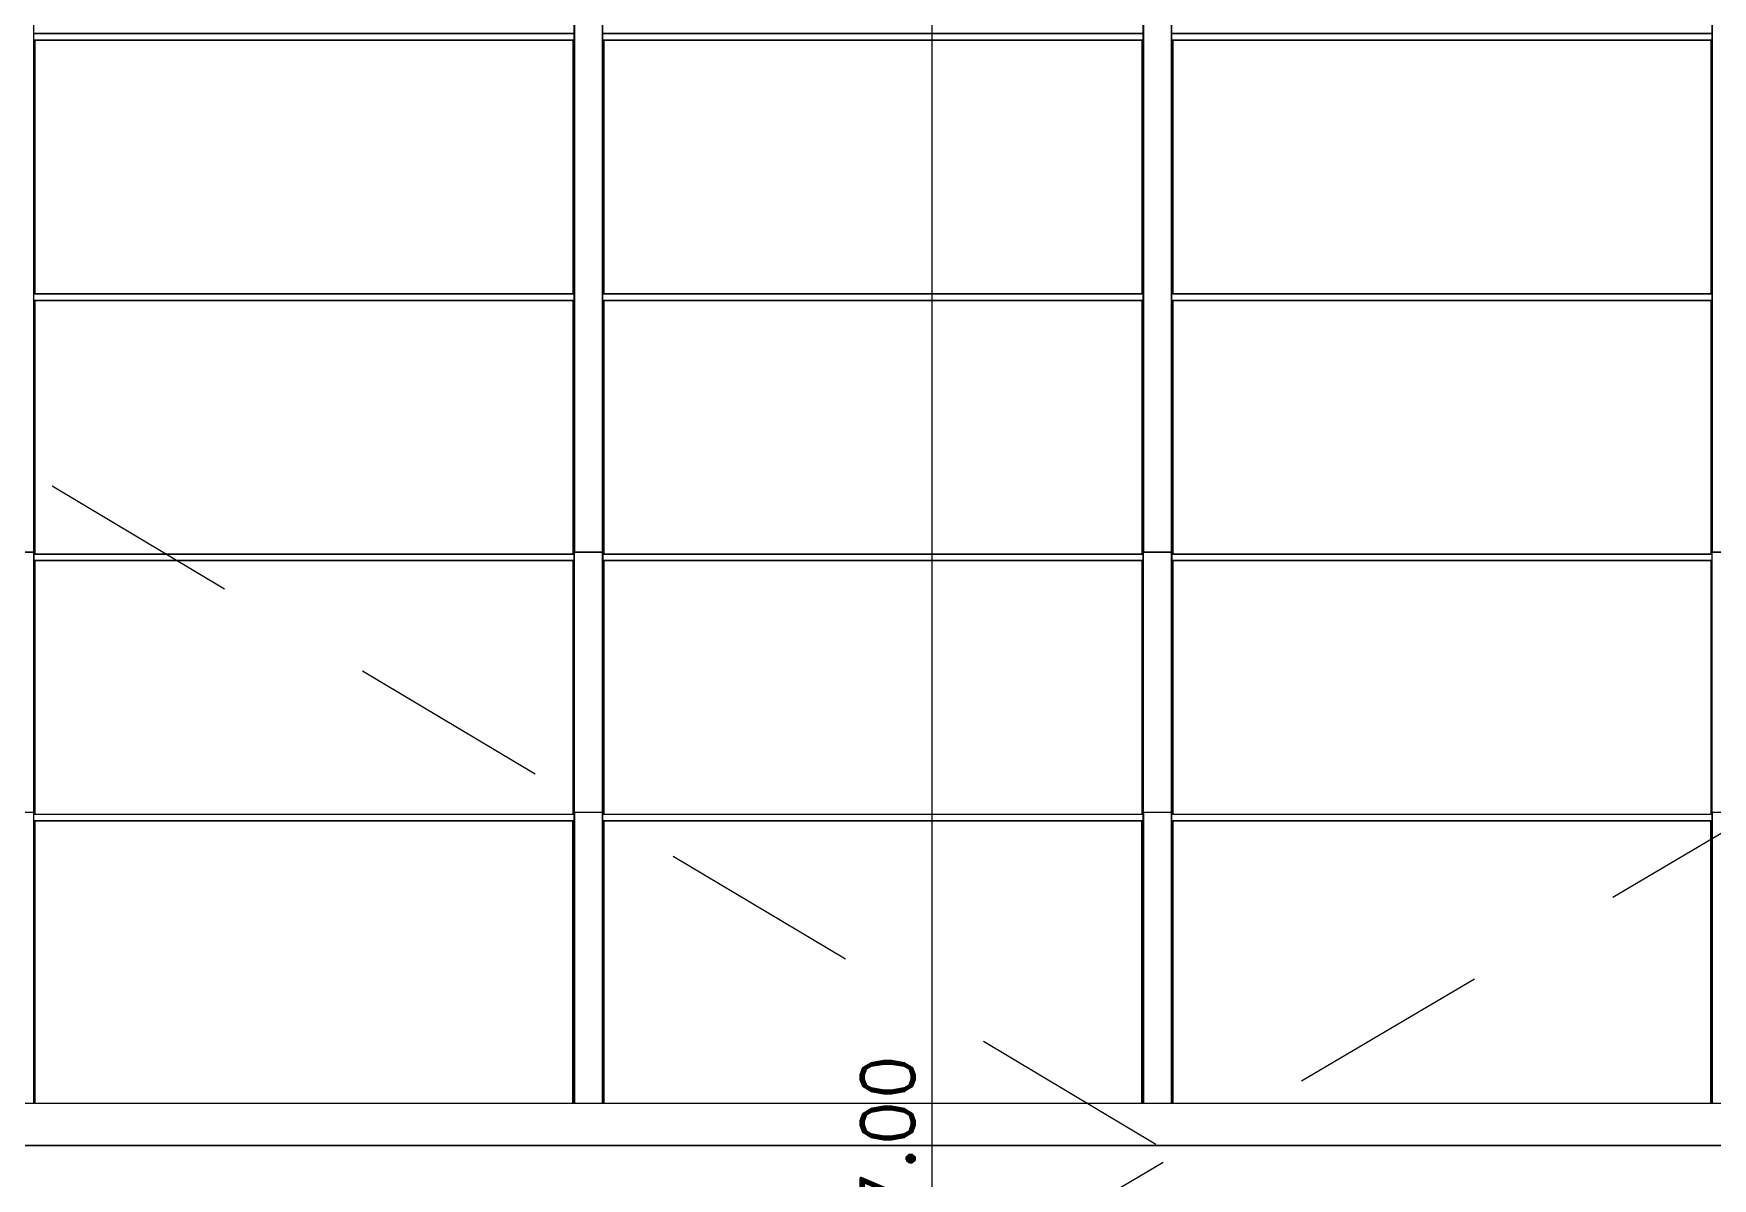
# Model space of a CAD drawing. Header units: metres. Extents: x -227.9 to -140, y 37.9 to 92.1.
# Drawn here: x -197.77 to -191.5, y 67.94 to 72.21 of the extents above; entities that cross this region are included whole.
import ezdxf

# ---------------------------------------------------------------- set-up
doc = ezdxf.new("R2010")
doc.units = ezdxf.units.M
doc.linetypes.add('JIS_02_0.7', pattern=[1.35, 0.75, -0.6])
for name, color, linetype, lineweight in [('A-ANNO-DIMS', 7, 'Continuous', 9), ('A-ANNO-DIMS-100', 7, 'Continuous', 9), ('A-GENM', 7, 'Continuous', 5), ('S-BEAM', 7, 'Continuous', 5)]:
    doc.layers.add(name, color=color, linetype=linetype, lineweight=lineweight)
doc.layers.add('A-DETL', color=94, linetype='Continuous', lineweight=5, true_color=0x00a600)
doc.layers.add('G-IMPT', color=8, linetype='Continuous', lineweight=5, true_color=0x808080)
doc.styles.add('RomanD_B', font='', dxfattribs={"height": 0.2})
doc.styles.get('RomanD_B').set_extended_font_data('RomanD', bold=True)
doc.dimstyles.new('LAG-Romans_0_2', dxfattribs={"dimscale": 0.3048, "dimtxt": 0.200715, "dimasz": 0.492126, "dimexe": 0.787402, "dimexo": 0.0625, "dimgap": 0, "dimtad": 1, "dimrnd": 0.01, "dimzin": 0, "dimdsep": 46, "dimtxsty": 'RomanD_B', "dimblk1": 'OBLIQUE', "dimblk2": 'OBLIQUE', "dimsah": 1, "dimcen": 0.09, "dimdle": 0.656168, "dimazin": 0, "dimtfac": 1, "dimtdec": 4, "dimtix": 1, "dimtmove": 0, "dimatfit": 3, "dimfxl": 0.787402, "dimfxlon": 1, "dimtvp": 1, "dimtolj": 1, "dimtzin": 0, "dimarcsym": 2})

# ---------------------------------------------------------------- blocks, each defined once
blk = doc.blocks.new('LAG-B1020-CADRE STRUCTURELLE-PATIO - MUC-PATIO_skp_97-11715570-MUC-LAG-PRO-PLA-ARC-TZN-N02-AG02Ec-Cote')
at = {"layer": 'G-IMPT', "color": 7}
for p, q in [((-24.7873, 0.3398), (-0.3673, 0.3398)), ((-24.7873, 0.3398), (-0.3673, 0.3398)), ((-0.3673, 0.1821), (-24.7873, 0.1821)), ((-24.7873, 0.1821), (-0.3673, 0.1821))]:
    blk.add_line(p, q, dxfattribs=at)
blk = doc.blocks.new('LAG-B1020-CADRE STRUCTURELLE-PATIO - MUC-PATIO_skp_78-11715551-MUC-LAG-PRO-PLA-ARC-TZN-N02-AG02Ec-Cote')
at = {"layer": 'G-IMPT', "color": 7}
for p, q in [((8.276, 4.0055), (8.276, 3.0577)), ((8.276, 4.0055), (10.2871, 4.0055)), ((8.276, 4.0055), (10.2871, 4.0055)), ((8.276, 3.0577), (8.276, 4.0055)), ((10.2871, 3.0577), (10.2871, 4.0055)), ((10.2871, 3.0577), (10.2871, 4.0055)), ((10.401, 4.0055), (10.401, 3.0577)), ((10.401, 4.0055), (12.4121, 4.0055)), ((10.401, 4.0055), (12.4121, 4.0055)), ((10.401, 3.0577), (10.401, 4.0055)), ((12.4121, 3.0577), (12.4121, 4.0055)), ((12.4121, 3.0577), (12.4121, 4.0055)), ((12.526, 4.0055), (12.526, 3.0577)), ((12.526, 4.0055), (14.5371, 4.0055)), ((12.526, 4.0055), (14.5371, 4.0055)), ((12.526, 3.0577), (12.526, 4.0055)), ((14.5371, 3.0577), (14.5371, 4.0055)), ((14.5371, 3.0577), (14.5371, 4.0055)), ((8.276, 3.0333), (8.276, 2.0861)), ((8.276, 3.0333), (10.2871, 3.0333)), ((8.276, 3.0333), (10.2871, 3.0333)), ((8.276, 2.0861), (8.276, 3.0333)), ((10.2871, 2.0861), (10.2871, 3.0333)), ((10.2871, 2.0861), (10.2871, 3.0333)), ((10.401, 3.0333), (10.401, 2.0861)), ((10.401, 3.0333), (12.4121, 3.0333)), ((10.401, 3.0333), (12.4121, 3.0333)), ((10.401, 2.0861), (10.401, 3.0333)), ((12.4121, 2.0861), (12.4121, 3.0333)), ((12.4121, 2.0861), (12.4121, 3.0333)), ((12.526, 3.0333), (12.526, 2.0861)), ((12.526, 3.0333), (14.5371, 3.0333)), ((12.526, 3.0333), (14.5371, 3.0333)), ((12.526, 2.0861), (12.526, 3.0333)), ((14.5371, 2.0861), (14.5371, 3.0333)), ((14.5371, 2.0861), (14.5371, 3.0333)), ((8.276, 2.0617), (8.276, 1.1145)), ((8.276, 2.0617), (10.2871, 2.0617)), ((8.276, 2.0617), (10.2871, 2.0617)), ((8.276, 1.1145), (8.276, 2.0617)), ((10.2871, 1.1145), (10.2871, 2.0617)), ((10.2871, 1.1145), (10.2871, 2.0617)), ((10.401, 2.0617), (10.401, 1.1145)), ((10.401, 2.0617), (12.4121, 2.0617)), ((10.401, 2.0617), (12.4121, 2.0617)), ((10.401, 1.1145), (10.401, 2.0617)), ((12.4121, 1.1145), (12.4121, 2.0617)), ((12.4121, 1.1145), (12.4121, 2.0617)), ((12.526, 2.0617), (12.526, 1.1145)), ((12.526, 2.0617), (14.5371, 2.0617)), ((12.526, 2.0617), (14.5371, 2.0617)), ((12.526, 1.1145), (12.526, 2.0617)), ((14.5371, 1.1145), (14.5371, 2.0617)), ((14.5371, 1.1145), (14.5371, 2.0617)), ((8.276, 1.0902), (8.276, 0.0357)), ((8.276, 1.0902), (10.2871, 1.0902)), ((10.2871, 1.0902), (8.276, 1.0902)), ((8.276, 0.0357), (8.276, 1.0902)), ((10.2871, 0.0357), (10.2871, 1.0902)), ((10.2871, 0.0357), (10.2871, 1.0902)), ((10.401, 1.0902), (10.401, 0.0357)), ((10.401, 1.0902), (12.4121, 1.0902)), ((12.4121, 1.0902), (10.401, 1.0902)), ((10.401, 0.0357), (10.401, 1.0902)), ((12.4121, 0.0357), (12.4121, 1.0902)), ((12.4121, 0.0357), (12.4121, 1.0902)), ((12.526, 1.0902), (12.526, 0.0357)), ((12.526, 1.0902), (14.5371, 1.0902)), ((14.5371, 1.0902), (12.526, 1.0902)), ((12.526, 0.0357), (12.526, 1.0902)), ((14.5371, 0.0357), (14.5371, 1.0902)), ((14.5371, 0.0357), (14.5371, 1.0902))]:
    blk.add_line(p, q, dxfattribs=at)
blk = doc.blocks.new('LAG-B1020-CADRE STRUCTURELLE-PATIO - MUC-PATIO_skp_75-11715548-MUC-LAG-PRO-PLA-ARC-TZN-N02-AG02Ec-Cote')
at = {"layer": 'G-IMPT', "color": 7}
for p, q in [((10.401, 2.2157), (10.401, 5.195)), ((10.401, 5.195), (10.401, 2.2157)), ((10.506, 2.2157), (10.506, 5.195)), ((10.506, 2.2157), (10.506, 5.195)), ((12.526, 2.2157), (12.526, 5.195)), ((12.526, 5.195), (12.526, 2.2157)), ((12.631, 2.2157), (12.631, 5.195)), ((12.631, 2.2157), (12.631, 5.195)), ((14.651, 2.2157), (14.651, 5.195)), ((14.651, 5.195), (14.651, 2.2157)), ((10.401, 2.2157), (10.506, 2.2157)), ((10.401, 1.245), (10.401, 2.2157)), ((10.506, 2.2157), (10.401, 2.2157)), ((10.401, 1.245), (10.401, 2.2157)), ((10.506, 2.2157), (10.506, 1.245)), ((10.506, 1.245), (10.506, 2.2157)), ((12.526, 2.2157), (12.631, 2.2157)), ((12.526, 1.245), (12.526, 2.2157)), ((12.631, 2.2157), (12.526, 2.2157)), ((12.526, 1.245), (12.526, 2.2157)), ((12.631, 2.2157), (12.631, 1.245)), ((12.631, 1.245), (12.631, 2.2157)), ((14.651, 2.2157), (14.756, 2.2157)), ((14.651, 1.245), (14.651, 2.2157)), ((14.756, 2.2157), (14.651, 2.2157)), ((14.651, 1.245), (14.651, 2.2157)), ((10.401, 1.245), (10.506, 1.245)), ((10.401, 0.1577), (10.401, 1.245)), ((10.401, 1.245), (10.401, 0.1577)), ((10.401, 1.245), (10.506, 1.245)), ((10.506, 0.1577), (10.506, 1.245)), ((10.506, 0.1577), (10.506, 1.245)), ((12.526, 1.245), (12.631, 1.245)), ((12.526, 0.1577), (12.526, 1.245)), ((12.526, 1.245), (12.526, 0.1577)), ((12.526, 1.245), (12.631, 1.245)), ((12.631, 0.1577), (12.631, 1.245)), ((12.631, 0.1577), (12.631, 1.245)), ((14.651, 1.245), (14.756, 1.245)), ((14.651, 0.1577), (14.651, 1.245)), ((14.651, 1.245), (14.651, 0.1577)), ((14.651, 1.245), (14.756, 1.245))]:
    blk.add_line(p, q, dxfattribs=at)
blk = doc.blocks.new('LAG-B1020-CADRE STRUCTURELLE-PATIO - MUC-PATIO_skp_74-11715547-MUC-LAG-PRO-PLA-ARC-TZN-N02-AG02Ec-Cote')
at = {"layer": 'G-IMPT', "color": 7}
for p, q in [((8.296, 12.1709), (8.296, 11.2231)), ((10.3071, 12.1709), (8.296, 12.1709)), ((10.3071, 12.1709), (8.296, 12.1709)), ((8.296, 11.2231), (8.296, 12.1709)), ((10.3071, 12.1709), (10.3071, 11.2231)), ((10.3071, 11.2231), (10.3071, 12.1709)), ((10.421, 12.1709), (10.421, 11.2231)), ((12.4321, 12.1709), (10.421, 12.1709)), ((10.421, 11.2231), (10.421, 12.1709)), ((12.4321, 12.1709), (10.421, 12.1709)), ((12.4321, 12.1709), (12.4321, 11.2231)), ((12.4321, 11.2231), (12.4321, 12.1709)), ((12.546, 12.1709), (12.546, 11.2231)), ((14.5571, 12.1709), (12.546, 12.1709)), ((14.5571, 12.1709), (12.546, 12.1709)), ((12.546, 11.2231), (12.546, 12.1709)), ((14.5571, 12.1709), (14.5571, 11.2231)), ((14.5571, 11.2231), (14.5571, 12.1709)), ((8.2927, 11.2231), (10.3115, 11.2231)), ((10.3115, 11.2231), (8.2927, 11.2231)), ((8.296, 11.1987), (8.296, 10.2515)), ((10.3071, 11.1987), (8.296, 11.1987)), ((10.3071, 11.1987), (8.296, 11.1987)), ((8.296, 10.2515), (8.296, 11.1987)), ((10.3071, 11.1987), (10.3071, 10.2515)), ((10.3071, 10.2515), (10.3071, 11.1987)), ((10.4177, 11.2231), (12.4365, 11.2231)), ((12.4365, 11.2231), (10.4177, 11.2231)), ((10.421, 11.1987), (10.421, 10.2515)), ((12.4321, 11.1987), (10.421, 11.1987)), ((12.4321, 11.1987), (10.421, 11.1987)), ((10.421, 10.2515), (10.421, 11.1987)), ((12.4321, 11.1987), (12.4321, 10.2515)), ((12.4321, 10.2515), (12.4321, 11.1987)), ((12.5427, 11.2231), (14.5615, 11.2231)), ((14.5615, 11.2231), (12.5427, 11.2231)), ((12.546, 11.1987), (12.546, 10.2515)), ((14.5571, 11.1987), (12.546, 11.1987)), ((14.5571, 11.1987), (12.546, 11.1987)), ((12.546, 10.2515), (12.546, 11.1987)), ((14.5571, 11.1987), (14.5571, 10.2515)), ((14.5571, 10.2515), (14.5571, 11.1987)), ((8.2927, 10.2515), (10.3115, 10.2515)), ((10.3115, 10.2515), (8.2927, 10.2515)), ((8.296, 10.2271), (8.296, 9.2799)), ((10.3071, 10.2271), (8.296, 10.2271)), ((10.3071, 10.2271), (8.296, 10.2271)), ((8.296, 9.2799), (8.296, 10.2271)), ((10.3071, 10.2271), (10.3071, 9.2799)), ((10.3071, 9.2799), (10.3071, 10.2271)), ((10.4177, 10.2515), (12.4365, 10.2515)), ((12.4365, 10.2515), (10.4177, 10.2515)), ((10.421, 10.2271), (10.421, 9.2799)), ((12.4321, 10.2271), (10.421, 10.2271)), ((12.4321, 10.2271), (10.421, 10.2271)), ((10.421, 9.2799), (10.421, 10.2271)), ((12.4321, 10.2271), (12.4321, 9.2799)), ((12.4321, 9.2799), (12.4321, 10.2271)), ((12.5427, 10.2515), (14.5615, 10.2515)), ((14.5615, 10.2515), (12.5427, 10.2515)), ((12.546, 10.2271), (12.546, 9.2799)), ((14.5571, 10.2271), (12.546, 10.2271)), ((14.5571, 10.2271), (12.546, 10.2271)), ((12.546, 9.2799), (12.546, 10.2271)), ((14.5571, 10.2271), (14.5571, 9.2799)), ((14.5571, 9.2799), (14.5571, 10.2271)), ((8.2927, 9.2799), (10.3115, 9.2799)), ((8.2927, 9.2799), (10.3115, 9.2799)), ((10.4177, 9.2799), (12.4365, 9.2799)), ((10.4177, 9.2799), (12.4365, 9.2799)), ((12.5427, 9.2799), (14.5615, 9.2799)), ((12.5427, 9.2799), (14.5615, 9.2799)), ((8.2955, 8.2011), (8.2954, 9.2555)), ((8.2955, 8.2011), (8.2954, 9.2555)), ((8.2954, 9.2555), (10.3065, 9.2555)), ((8.2954, 9.2555), (10.3065, 9.2555)), ((10.3065, 8.2011), (10.3065, 9.2555)), ((10.3065, 8.2011), (10.3065, 9.2555)), ((10.4205, 8.2011), (10.4204, 9.2555)), ((10.4205, 8.2011), (10.4204, 9.2555)), ((10.4204, 9.2555), (12.4315, 9.2555)), ((10.4204, 9.2555), (12.4315, 9.2555)), ((12.4315, 8.2011), (12.4315, 9.2555)), ((12.4315, 8.2011), (12.4315, 9.2555)), ((12.5455, 8.2011), (12.5454, 9.2555)), ((12.5455, 8.2011), (12.5454, 9.2555)), ((12.5454, 9.2555), (14.5565, 9.2555)), ((12.5454, 9.2555), (14.5565, 9.2555)), ((14.5565, 8.2011), (14.5565, 9.2555)), ((14.5565, 8.2011), (14.5565, 9.2555))]:
    blk.add_line(p, q, dxfattribs=at)
blk = doc.blocks.new('LAG-B1020-CADRE STRUCTURELLE-PATIO - MUC-PATIO_skp_2-11715475-MUC-LAG-PRO-PLA-ARC-TZN-N02-AG02Ec-Cote')
for name, p in [('LAG-B1020-CADRE STRUCTURELLE-PATIO - MUC-PATIO_skp_78-11715551-MUC-LAG-PRO-PLA-ARC-TZN-N02-AG02Ec-Cote', (0.2394, 8.352)), ('LAG-B1020-CADRE STRUCTURELLE-PATIO - MUC-PATIO_skp_74-11715547-MUC-LAG-PRO-PLA-ARC-TZN-N02-AG02Ec-Cote', (0.2194, 0.1866)), ('LAG-B1020-CADRE STRUCTURELLE-PATIO - MUC-PATIO_skp_75-11715548-MUC-LAG-PRO-PLA-ARC-TZN-N02-AG02Ec-Cote', (0.1299, 8.23)), ('LAG-B1020-CADRE STRUCTURELLE-PATIO - MUC-PATIO_skp_97-11715570-MUC-LAG-PRO-PLA-ARC-TZN-N02-AG02Ec-Cote', (25.2869, 8.0479))]:
    blk.add_blockref(name, p)
blk = doc.blocks.new('LAG-B1020-CADRE STRUCTURELLE-PATIO - LAG-LAG-B1020-CADRE STRUCTURELLE-PATIO-10510598-MUC-LAG-PRO-PLA-ARC-TZN-N02-AG02Ec-Cote')
blk.add_blockref('LAG-B1020-CADRE STRUCTURELLE-PATIO - MUC-PATIO_skp_2-11715475-MUC-LAG-PRO-PLA-ARC-TZN-N02-AG02Ec-Cote', (-12.7084, -8.23))
blk = doc.blocks.new('DIMBLOCK147-MUC-LAG-PRO-PLA-ARC-TZN-N02-AG02Ec-Cote')
at = {"layer": 'A-ANNO-DIMS-100', "transparency": 16777216}
for p, q in [((-194.4115, 59.3635), (-194.4115, 76.7635)), ((-194.6515, 76.5635), (-194.1715, 76.5635)), ((-194.4115, 76.5635), (-194.6515, 76.5635)), ((-194.6515, 59.5635), (-194.1715, 59.5635)), ((-194.4115, 59.5635), (-194.6515, 59.5635))]:
    blk.add_line(p, q, dxfattribs=at)
at = {"layer": 'A-ANNO-DIMS-100', "lineweight": 25, "transparency": 16777216}
for p, q in [((-194.4115, 76.5635), (-194.4865, 76.6385)), ((-194.4115, 76.5635), (-194.3365, 76.4885)), ((-194.4115, 59.5635), (-194.4865, 59.6385)), ((-194.4115, 59.5635), (-194.3365, 59.4885))]:
    blk.add_line(p, q, dxfattribs=at)
at = {"layer": 'A-ANNO-DIMS-100', "color": 0, "transparency": 16777216, "insert": (-194.6771, 67.6235), "char_height": 0.2, "width": 1.056069, "attachment_point": 1, "rotation": 90, "line_spacing_factor": 1.146391, "style": 'RomanD_B'}
blk.add_mtext('17.00', dxfattribs=at)
blk = doc.blocks.new('_Oblique')
at = {"color": 0, "linetype": 'ByBlock', "lineweight": -2}
blk.add_line((-0.5, -0.5), (0.5, 0.5), dxfattribs=at)
blk = doc.blocks.new('PATIO - CMS-PATIO-2083973-MUC-LAG-PRO-PLA-ARC-TZN-N02-AG02Ec-Cote')
at = {"layer": 'G-IMPT', "color": 7, "lineweight": 9}
for p, q in [((-4.1975, 2.2157), (-4.1975, 5.195)), ((-4.1975, 2.2157), (-4.1975, 5.195)), ((-2.1775, 2.2157), (-2.1775, 5.195)), ((-2.1775, 5.195), (-2.1775, 2.2157)), ((-2.0725, 2.2157), (-2.0725, 5.195)), ((-2.0725, 2.2157), (-2.0725, 5.195)), ((-0.0525, 2.2157), (-0.0525, 5.195)), ((-0.0525, 5.195), (-0.0525, 2.2157)), ((0.0525, 2.2157), (0.0525, 5.195)), ((0.0525, 2.2157), (0.0525, 5.195)), ((-4.1975, 4.1518), (-2.1786, 4.1518)), ((-2.1786, 4.1518), (-4.1975, 4.1518)), ((-2.0725, 4.1518), (-0.0536, 4.1518)), ((-0.0536, 4.1518), (-2.0725, 4.1518)), ((0.0525, 4.1518), (2.0714, 4.1518)), ((2.0714, 4.1518), (0.0525, 4.1518)), ((-4.1931, 4.1275), (-4.1931, 3.1797)), ((-4.1931, 4.1275), (-2.1819, 4.1275)), ((-4.1931, 4.1275), (-2.1819, 4.1275)), ((-4.1931, 3.1797), (-4.1931, 4.1275)), ((-4.1931, 4.1275), (-4.1931, 3.1797)), ((-2.1819, 4.1275), (-4.1931, 4.1275)), ((-2.1819, 4.1275), (-4.1931, 4.1275)), ((-4.1931, 3.1797), (-4.1931, 4.1275)), ((-2.1819, 4.1275), (-2.182, 3.1797)), ((-2.182, 3.1797), (-2.182, 4.1275)), ((-2.1819, 3.1797), (-2.1819, 4.1275)), ((-2.1819, 3.1797), (-2.1819, 4.1275)), ((-2.0681, 4.1275), (-2.0681, 3.1797)), ((-2.0681, 4.1275), (-0.0569, 4.1275)), ((-2.0681, 4.1275), (-0.0569, 4.1275)), ((-2.0681, 3.1797), (-2.0681, 4.1275)), ((-2.0681, 4.1275), (-2.0681, 3.1797)), ((-0.0569, 4.1275), (-2.0681, 4.1275)), ((-2.0681, 3.1797), (-2.0681, 4.1275)), ((-0.0569, 4.1275), (-2.0681, 4.1275)), ((-0.0569, 4.1275), (-0.057, 3.1797)), ((-0.057, 3.1797), (-0.057, 4.1275)), ((-0.0569, 3.1797), (-0.0569, 4.1275)), ((-0.0569, 3.1797), (-0.0569, 4.1275)), ((0.0569, 4.1275), (0.0569, 3.1797)), ((0.0569, 4.1275), (2.0681, 4.1275)), ((0.0569, 4.1275), (2.0681, 4.1275)), ((0.0569, 3.1797), (0.0569, 4.1275)), ((0.0569, 4.1275), (0.0569, 3.1797)), ((2.0681, 4.1275), (0.0569, 4.1275)), ((2.0681, 4.1275), (0.0569, 4.1275)), ((0.0569, 3.1797), (0.0569, 4.1275)), ((2.0681, 4.1275), (2.068, 3.1797)), ((2.068, 3.1797), (2.068, 4.1275)), ((2.0681, 3.1797), (2.0681, 4.1275)), ((2.0681, 3.1797), (2.0681, 4.1275)), ((-4.1975, 3.1797), (-2.1786, 3.1797)), ((-2.1786, 3.1797), (-4.1975, 3.1797)), ((-4.193, 3.1553), (-4.193, 2.2081)), ((-4.193, 3.1553), (-2.1819, 3.1553)), ((-4.193, 3.1553), (-2.1819, 3.1553)), ((-4.193, 2.2081), (-4.193, 3.1553)), ((-4.193, 3.1553), (-4.193, 2.2081)), ((-2.1819, 3.1553), (-4.193, 3.1553)), ((-2.1819, 3.1553), (-4.193, 3.1553)), ((-4.193, 2.2081), (-4.193, 3.1553)), ((-2.1819, 3.1553), (-2.182, 2.2081)), ((-2.182, 2.2081), (-2.1819, 3.1553)), ((-2.1819, 2.2081), (-2.1819, 3.1553)), ((-2.1819, 2.2081), (-2.1819, 3.1553)), ((-2.0725, 3.1797), (-0.0536, 3.1797)), ((-0.0536, 3.1797), (-2.0725, 3.1797)), ((-2.068, 3.1553), (-2.068, 2.2081)), ((-2.068, 3.1553), (-0.0569, 3.1553)), ((-2.068, 3.1553), (-0.0569, 3.1553)), ((-2.068, 2.2081), (-2.068, 3.1553)), ((-2.068, 3.1553), (-2.068, 2.2081)), ((-0.0569, 3.1553), (-2.068, 3.1553)), ((-0.0569, 3.1553), (-2.068, 3.1553)), ((-2.068, 2.2081), (-2.068, 3.1553)), ((-0.0569, 3.1553), (-0.057, 2.2081)), ((-0.057, 2.2081), (-0.0569, 3.1553)), ((-0.0569, 2.2081), (-0.0569, 3.1553)), ((-0.0569, 2.2081), (-0.0569, 3.1553)), ((0.0525, 3.1797), (2.0714, 3.1797)), ((2.0714, 3.1797), (0.0525, 3.1797)), ((0.057, 3.1553), (0.057, 2.2081)), ((0.057, 3.1553), (2.0681, 3.1553)), ((0.057, 3.1553), (2.0681, 3.1553)), ((0.057, 2.2081), (0.057, 3.1553)), ((0.057, 3.1553), (0.057, 2.2081)), ((2.0681, 3.1553), (0.057, 3.1553)), ((2.0681, 3.1553), (0.057, 3.1553)), ((0.057, 2.2081), (0.057, 3.1553)), ((2.0681, 3.1553), (2.068, 2.2081)), ((2.068, 2.2081), (2.0681, 3.1553)), ((2.0681, 2.2081), (2.0681, 3.1553)), ((2.0681, 2.2081), (2.0681, 3.1553)), ((-4.3025, 2.2157), (-4.1975, 2.2157)), ((-4.1975, 2.2157), (-4.3025, 2.2157)), ((-4.1975, 2.2157), (-4.1975, 1.245)), ((-4.1975, 1.245), (-4.1975, 2.2157)), ((-4.1975, 2.2081), (-2.1786, 2.2081)), ((-2.1786, 2.2081), (-4.1975, 2.2081)), ((-2.1775, 2.2157), (-2.0725, 2.2157)), ((-2.1775, 1.245), (-2.1775, 2.2157)), ((-2.0725, 2.2157), (-2.1775, 2.2157)), ((-2.1775, 1.245), (-2.1775, 2.2157)), ((-2.0725, 2.2157), (-2.0725, 1.245)), ((-2.0725, 1.245), (-2.0725, 2.2157)), ((-2.0725, 2.2081), (-0.0536, 2.2081)), ((-0.0536, 2.2081), (-2.0725, 2.2081)), ((-0.0525, 2.2157), (0.0525, 2.2157)), ((-0.0525, 1.245), (-0.0525, 2.2157)), ((0.0525, 2.2157), (-0.0525, 2.2157)), ((-0.0525, 1.245), (-0.0525, 2.2157)), ((0.0525, 2.2157), (0.0525, 1.245)), ((0.0525, 1.245), (0.0525, 2.2157)), ((0.0525, 2.2081), (2.0714, 2.2081)), ((2.0714, 2.2081), (0.0525, 2.2081)), ((-4.1931, 2.1837), (-4.1931, 1.2365)), ((-4.1931, 2.1837), (-2.1819, 2.1837)), ((-4.1931, 2.1837), (-2.1819, 2.1837)), ((-4.1931, 1.2365), (-4.1931, 2.1837)), ((-4.1931, 2.1837), (-4.1931, 1.2365)), ((-2.1819, 2.1837), (-4.1931, 2.1837)), ((-2.1819, 2.1837), (-4.1931, 2.1837)), ((-4.1931, 1.2365), (-4.1931, 2.1837)), ((-2.1819, 2.1837), (-2.182, 1.2364)), ((-2.182, 1.2364), (-2.182, 2.1837)), ((-2.1819, 1.2364), (-2.1819, 2.1837)), ((-2.1819, 1.2364), (-2.1819, 2.1837)), ((-2.0681, 2.1837), (-2.0681, 1.2365)), ((-2.0681, 2.1837), (-0.0569, 2.1837)), ((-2.0681, 2.1837), (-0.0569, 2.1837)), ((-2.0681, 1.2365), (-2.0681, 2.1837)), ((-2.0681, 2.1837), (-2.0681, 1.2365)), ((-0.0569, 2.1837), (-2.0681, 2.1837)), ((-0.0569, 2.1837), (-2.0681, 2.1837)), ((-2.0681, 1.2365), (-2.0681, 2.1837)), ((-0.0569, 2.1837), (-0.057, 1.2364)), ((-0.057, 1.2364), (-0.057, 2.1837)), ((-0.0569, 1.2364), (-0.0569, 2.1837)), ((-0.0569, 1.2364), (-0.0569, 2.1837)), ((0.0569, 2.1837), (0.0569, 1.2365)), ((0.0569, 2.1837), (2.0681, 2.1837)), ((0.0569, 2.1837), (2.0681, 2.1837)), ((0.0569, 1.2365), (0.0569, 2.1837)), ((0.0569, 2.1837), (0.0569, 1.2365)), ((2.0681, 2.1837), (0.0569, 2.1837)), ((2.0681, 2.1837), (0.0569, 2.1837)), ((0.0569, 1.2365), (0.0569, 2.1837)), ((2.0681, 2.1837), (2.068, 1.2364)), ((2.068, 1.2364), (2.068, 2.1837)), ((2.0681, 1.2364), (2.0681, 2.1837)), ((2.0681, 1.2364), (2.0681, 2.1837)), ((-4.3025, 1.245), (-4.1975, 1.245)), ((-4.3025, 1.245), (-4.1975, 1.245)), ((-4.1975, 0.1577), (-4.1975, 1.245)), ((-4.1975, 0.1577), (-4.1975, 1.245)), ((-4.1975, 1.2365), (-2.1786, 1.2365)), ((-4.1975, 1.2365), (-2.1786, 1.2365)), ((-4.1936, 0.1577), (-4.1936, 1.2121)), ((-4.1936, 0.1577), (-4.1936, 1.2121)), ((-4.1936, 1.2121), (-2.1825, 1.2121)), ((-4.1936, 1.2121), (-2.1825, 1.2121)), ((-4.1931, 1.2121), (-4.1931, 0.1577)), ((-4.1931, 1.2121), (-2.182, 1.2121)), ((-2.182, 1.2121), (-4.1931, 1.2121)), ((-4.1931, 0.1577), (-4.1931, 1.2121)), ((-2.1825, 0.1577), (-2.1825, 1.2121)), ((-2.1825, 0.1577), (-2.1825, 1.2121)), ((-2.182, 0.1577), (-2.182, 1.2121)), ((-2.182, 0.1577), (-2.182, 1.2121)), ((-2.1775, 1.245), (-2.0725, 1.245)), ((-2.1775, 0.1577), (-2.1775, 1.245)), ((-2.1775, 1.245), (-2.1775, 0.1577)), ((-2.1775, 1.245), (-2.0725, 1.245)), ((-2.0725, 0.1577), (-2.0725, 1.245)), ((-2.0725, 0.1577), (-2.0725, 1.245)), ((-2.0725, 1.2365), (-0.0536, 1.2365)), ((-2.0725, 1.2365), (-0.0536, 1.2365)), ((-2.0686, 0.1577), (-2.0686, 1.2121)), ((-2.0686, 0.1577), (-2.0686, 1.2121)), ((-2.0686, 1.2121), (-0.0575, 1.2121)), ((-2.0686, 1.2121), (-0.0575, 1.2121)), ((-2.0681, 1.2121), (-2.0681, 0.1577)), ((-2.0681, 1.2121), (-0.057, 1.2121)), ((-0.057, 1.2121), (-2.0681, 1.2121)), ((-2.0681, 0.1577), (-2.0681, 1.2121)), ((-0.0575, 0.1577), (-0.0575, 1.2121)), ((-0.0575, 0.1577), (-0.0575, 1.2121)), ((-0.057, 0.1577), (-0.057, 1.2121)), ((-0.057, 0.1577), (-0.057, 1.2121)), ((-0.0525, 1.245), (0.0525, 1.245)), ((-0.0525, 0.1577), (-0.0525, 1.245)), ((-0.0525, 1.245), (-0.0525, 0.1577)), ((-0.0525, 1.245), (0.0525, 1.245)), ((0.0525, 0.1577), (0.0525, 1.245)), ((0.0525, 0.1577), (0.0525, 1.245)), ((0.0525, 1.2365), (2.0714, 1.2365)), ((0.0525, 1.2365), (2.0714, 1.2365)), ((0.0564, 0.1577), (0.0564, 1.2121)), ((0.0564, 0.1577), (0.0564, 1.2121)), ((0.0564, 1.2121), (2.0675, 1.2121)), ((0.0564, 1.2121), (2.0675, 1.2121)), ((0.0569, 1.2121), (0.0569, 0.1577)), ((0.0569, 1.2121), (2.068, 1.2121)), ((2.068, 1.2121), (0.0569, 1.2121)), ((0.0569, 0.1577), (0.0569, 1.2121)), ((2.0675, 0.1577), (2.0675, 1.2121)), ((2.0675, 0.1577), (2.0675, 1.2121)), ((2.068, 0.1577), (2.068, 1.2121)), ((2.068, 0.1577), (2.068, 1.2121)), ((-12.21, 0.1577), (12.21, 0.1577)), ((-12.21, 0.1577), (12.21, 0.1577)), ((12.21, 0), (-12.21, 0)), ((-12.21, 0), (12.21, 0))]:
    blk.add_line(p, q, dxfattribs=at)

msp = doc.modelspace()

# ---------------------------------------------------------------- linework, layer by layer
at = {"layer": 'A-DETL', "color": 7, "linetype": 'JIS_02_0.7'}
for p, q in [((-204.6554, 74.6739), (-182.4815, 61.4534)), ((-204.6608, 61.447), (-182.3929, 74.5785))]:
    msp.add_line(p, q, dxfattribs=at)

# ---------------------------------------------------------------- block references
at = {"layer": 'A-GENM', "lineweight": 9}
msp.add_blockref('PATIO - CMS-PATIO-2083973-MUC-LAG-PRO-PLA-ARC-TZN-N02-AG02Ec-Cote', (-193.5691, 68.0628), dxfattribs=at)
at = {"layer": 'S-BEAM'}
msp.add_blockref('LAG-B1020-CADRE STRUCTURELLE-PATIO - LAG-LAG-B1020-CADRE STRUCTURELLE-PATIO-10510598-MUC-LAG-PRO-PLA-ARC-TZN-N02-AG02Ec-Cote', (-193.5703, 68.0628), dxfattribs=at)

# ---------------------------------------------------------------- dimensions: what is measured, and where the dimension line sits
at = {"layer": 'A-ANNO-DIMS'}
dim = msp.add_linear_dim(base=(-194.4115, 76.5635), p1=(-194.6515, 59.5635), p2=(-194.6515, 76.5635), angle=90, dimstyle='LAG-Romans_0_2', override={"dimpost": '<>', "dimfxl": 16.999997}, dxfattribs=at)
dim.commit()
dim.dimension.update_dxf_attribs({"geometry": 'DIMBLOCK147-MUC-LAG-PRO-PLA-ARC-TZN-N02-AG02Ec-Cote', "text_midpoint": (-194.5115, 68.0635)})

doc.saveas('drawing.dxf')
